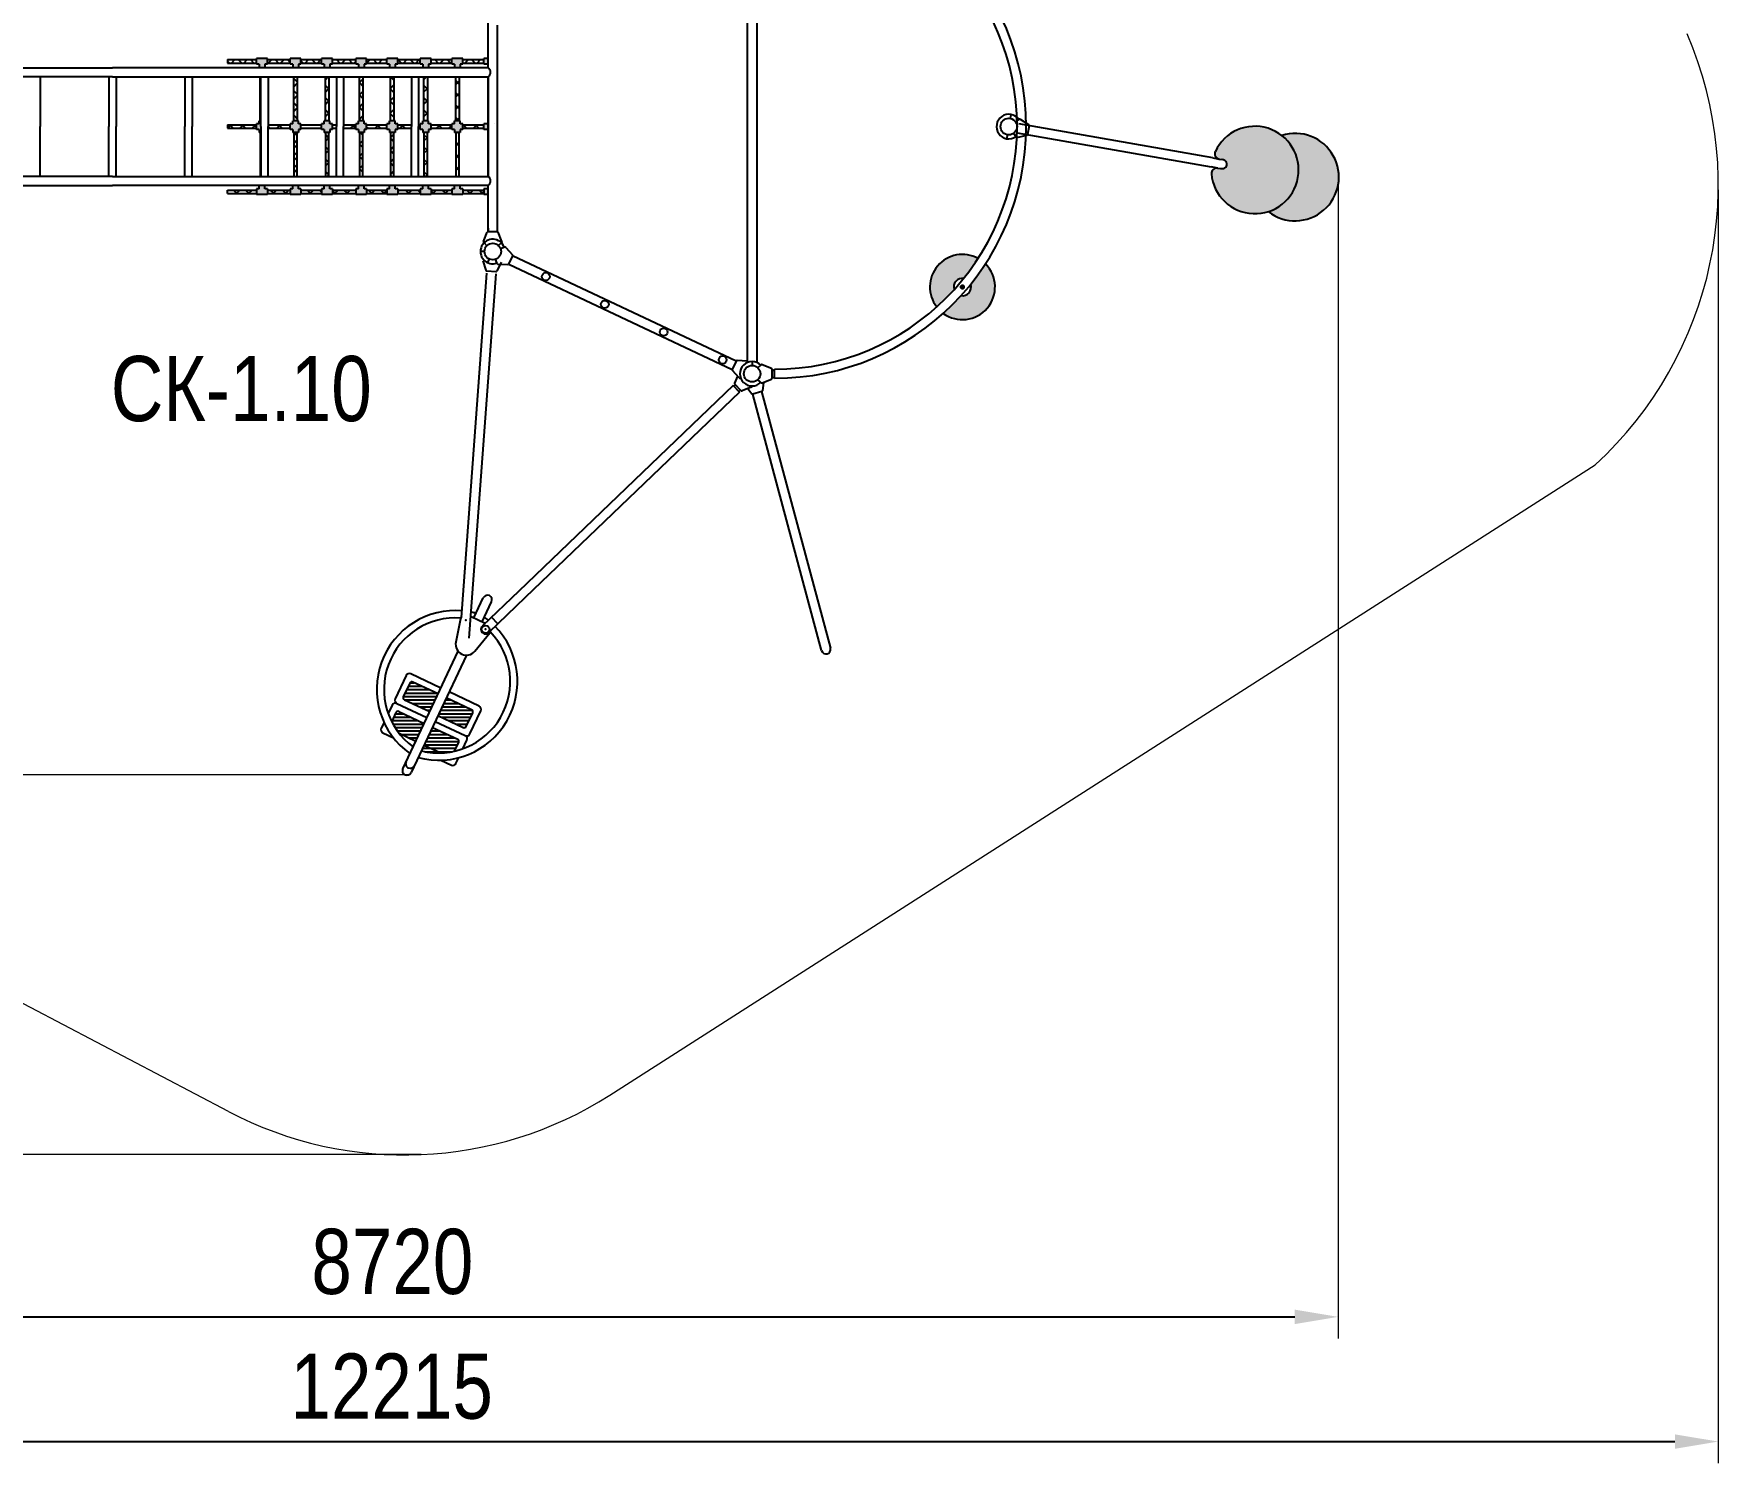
# Model space of a CAD drawing. Header units: millimetres. Extents: x -7566 to 6301, y -5860 to 5098.
# Drawn here: x -1455 to 6301, y -5860 to 720 of the extents above; entities that cross this region are included whole.
import ezdxf

# ---------------------------------------------------------------- set-up
doc = ezdxf.new("R2010")
doc.units = ezdxf.units.MM
for name, color, linetype in [('DIKOM_АРТИКУЛ', 7, 'Continuous'), ('DIKOM_ЗОНА', 80, 'Continuous'), ('DIKOM_ОБЪЕКТ', 7, 'Continuous'), ('DIKOM_РАЗМЕР_ЗОНА', 7, 'Continuous'), ('DIKOM_РАЗМЕР_ОБЪЕКТА', 7, 'Continuous')]:
    doc.layers.add(name, color=color, linetype=linetype)
doc.styles.add('style1', font='arial.ttf', dxfattribs={"width": 0.8})
doc.dimstyles.new('1-50', dxfattribs={"dimtxt": 300, "dimasz": 200, "dimexe": 100, "dimexo": 0, "dimgap": 100, "dimtad": 1, "dimdec": 0, "dimtxsty": 'style1', "dimcen": 0, "dimclrd": 7, "dimclre": 7, "dimadec": 1, "dimazin": 2, "dimtfac": 1, "dimtdec": 0, "dimtmove": 0, "dimatfit": 3, "dimfxl": 0, "dimlwd": 25, "dimlwe": 18, "dimarcsym": 0})

# ---------------------------------------------------------------- blocks, each defined once
blk = doc.blocks.new('*D0')
at = {"layer": 'Defpoints', "color": 0, "transparency": 16777216}
for p in [(-5914, 292.4), (6301, 1.2), (6301, -5760)]:
    blk.add_point(p, dxfattribs=at)
at = {"layer": 'DIKOM_РАЗМЕР_ЗОНА', "color": 7, "lineweight": 18, "transparency": 16777216}
for p, q in [((-5914, 292.4), (-5914, -5860)), ((6301, 1.2), (6301, -5860))]:
    blk.add_line(p, q, dxfattribs=at)
at = {"layer": 'DIKOM_РАЗМЕР_ЗОНА', "color": 7, "lineweight": 25, "transparency": 16777216}
blk.add_line((-5714, -5760), (6101, -5760), dxfattribs=at)
at = {"layer": 'DIKOM_РАЗМЕР_ЗОНА', "color": 7, "transparency": 16777216}
for points in [[(-5714, -5726.7), (-5714, -5793.3), (-5914, -5760)], [(6101, -5726.7), (6101, -5793.3), (6301, -5760)]]:
    blk.add_solid(points, dxfattribs=at)
at = {"layer": 'DIKOM_РАЗМЕР_ЗОНА', "color": 0, "transparency": 16777216, "insert": (193.5, -5506.8), "char_height": 300, "attachment_point": 5, "style": 'style1'}
blk.add_mtext('12215', dxfattribs=at)
blk = doc.blocks.new('*D1')
at = {"layer": 'Defpoints', "color": 0, "transparency": 16777216}
for p in [(-7116.2, 5098.1), (1509.2, 5098.1), (329.8, -4439.4)]:
    blk.add_point(p, dxfattribs=at)
at = {"layer": 'DIKOM_РАЗМЕР_ЗОНА', "color": 7, "lineweight": 18, "transparency": 16777216}
for p, q in [((1509.2, 5098.1), (-7216.2, 5098.1)), ((329.8, -4439.4), (-7216.2, -4439.4))]:
    blk.add_line(p, q, dxfattribs=at)
at = {"layer": 'DIKOM_РАЗМЕР_ЗОНА', "color": 7, "lineweight": 25, "transparency": 16777216}
blk.add_line((-7116.2, -4239.4), (-7116.2, 4898.1), dxfattribs=at)
at = {"layer": 'DIKOM_РАЗМЕР_ЗОНА', "color": 7, "transparency": 16777216}
for points in [[(-7149.6, 4898.1), (-7082.9, 4898.1), (-7116.2, 5098.1)], [(-7149.6, -4239.4), (-7082.9, -4239.4), (-7116.2, -4439.4)]]:
    blk.add_solid(points, dxfattribs=at)
at = {"layer": 'DIKOM_РАЗМЕР_ЗОНА', "color": 0, "transparency": 16777216, "insert": (-7369.4, 329.3), "char_height": 300, "attachment_point": 5, "rotation": 90, "style": 'style1'}
blk.add_mtext('9540', dxfattribs=at)
blk = doc.blocks.new('*D2')
at = {"layer": 'Defpoints', "color": 0, "transparency": 16777216}
for p in [(4551.1, 24.9), (-4157.7, -372), (4551.1, -5186)]:
    blk.add_point(p, dxfattribs=at)
at = {"layer": 'DIKOM_РАЗМЕР_ОБЪЕКТА', "color": 7, "lineweight": 18, "transparency": 16777216}
for p, q in [((4551.1, 24.9), (4551.1, -5286)), ((-4157.7, -372), (-4157.7, -5286))]:
    blk.add_line(p, q, dxfattribs=at)
at = {"layer": 'DIKOM_РАЗМЕР_ОБЪЕКТА', "color": 7, "lineweight": 25, "transparency": 16777216}
blk.add_line((-3957.7, -5186), (4351.1, -5186), dxfattribs=at)
at = {"layer": 'DIKOM_РАЗМЕР_ОБЪЕКТА', "color": 7, "transparency": 16777216}
for points in [[(-3957.7, -5152.6), (-3957.7, -5219.3), (-4157.7, -5186)], [(4351.1, -5152.6), (4351.1, -5219.3), (4551.1, -5186)]]:
    blk.add_solid(points, dxfattribs=at)
at = {"layer": 'DIKOM_РАЗМЕР_ОБЪЕКТА', "color": 0, "transparency": 16777216, "insert": (196.7, -4932.8), "char_height": 300, "attachment_point": 5, "style": 'style1'}
blk.add_mtext('8720', dxfattribs=at)
blk = doc.blocks.new('*D3')
at = {"layer": 'Defpoints', "color": 0, "transparency": 16777216}
for p in [(-6395.3, 3348.1), (1514.8, 3348.1), (270.9, -2691.8)]:
    blk.add_point(p, dxfattribs=at)
at = {"layer": 'DIKOM_РАЗМЕР_ОБЪЕКТА', "color": 7, "lineweight": 18, "transparency": 16777216}
for p, q in [((1514.8, 3348.1), (-6495.3, 3348.1)), ((270.9, -2691.8), (-6495.3, -2691.8))]:
    blk.add_line(p, q, dxfattribs=at)
at = {"layer": 'DIKOM_РАЗМЕР_ОБЪЕКТА', "color": 7, "lineweight": 25, "transparency": 16777216}
blk.add_line((-6395.3, -2491.8), (-6395.3, 3148.1), dxfattribs=at)
at = {"layer": 'DIKOM_РАЗМЕР_ОБЪЕКТА', "color": 7, "transparency": 16777216}
for points in [[(-6428.7, 3148.1), (-6362, 3148.1), (-6395.3, 3348.1)], [(-6428.7, -2491.8), (-6362, -2491.8), (-6395.3, -2691.8)]]:
    blk.add_solid(points, dxfattribs=at)
at = {"layer": 'DIKOM_РАЗМЕР_ОБЪЕКТА', "color": 0, "transparency": 16777216, "insert": (-6648.5, 328.1), "char_height": 300, "attachment_point": 5, "rotation": 90, "style": 'style1'}
blk.add_mtext('6050', dxfattribs=at)

msp = doc.modelspace()

# ---------------------------------------------------------------- hatches: boundary and pattern name
at = {"layer": 'DIKOM_ЗОНА'}
h = msp.add_hatch(dxfattribs=at)
h.set_pattern_fill('LINE', scale=5)
h.set_pattern_definition([(0, (-7163.226, -5728), (0, 15.875), [])])
h.paths.add_polyline_path([(368.6, -2400.5), (406.9, -2319.1), (290.2, -2264.1, 0.414214), (276.9, -2268.9), (247.1, -2332.2, 0.414214), (251.9, -2345.5)])
h.paths.add_polyline_path([(523.3, -2473.4, 0.414214), (536.6, -2468.6), (566.4, -2405.3, 0.414214), (561.6, -2392), (444.9, -2337), (406.6, -2418.4)])
h.paths.add_polyline_path([(381, -2472.7), (330.1, -2580.7, 0.117701), (482.9, -2582.4), (502.5, -2541, 0.414214), (497.7, -2527.6)])
h.paths.add_polyline_path([(226.3, -2399.8, 0.414214), (213, -2404.6), (193.5, -2446, 0.048448), (227.5, -2499.8), (304.6, -2536.2), (343, -2454.8)])
at = {"layer": 'DIKOM_ОБЪЕКТ'}
h = msp.add_hatch(dxfattribs=at)
h.set_pattern_fill('', color=256, scale=20, angle=45, style=0, pattern_type=0)
h.set_pattern_definition([(45, (-8496.904, -6010.52), (-28.28427, 28.28427), []), (135, (-8496.904, -6010.52), (-28.28427, -28.28427), [])])
h.paths.add_polyline_path([(617.6, 584.4), (617.6, 600.4), (521.2, 600.4), (521.2, 584.4)])
h.paths.add_polyline_path([(471.2, 584.4), (471.2, 600.4), (374.9, 600.4), (374.9, 584.4)])
h.paths.add_polyline_path([(324.9, 584.4), (324.9, 600.4), (221.2, 600.4), (221.2, 584.4)])
h.paths.add_polyline_path([(171.2, 584.4), (171.2, 600.4), (78.2, 600.4), (78.2, 584.4)])
h.paths.add_polyline_path([(-78.8, 600.4), (-78.8, 584.4), (28.2, 584.4), (28.2, 600.4)])
h.paths.add_polyline_path([(-128.8, 584.4), (-128.8, 600.4), (-224.1, 600.4), (-224.1, 584.4)])
h.paths.add_polyline_path([(-378.8, 600.4), (-378.8, 584.4), (-274.1, 584.4), (-274.1, 600.4)])
h.paths.add_polyline_path([(-562.1, 600.4), (-562.1, 584.4), (-428.8, 584.4), (-428.8, 600.4)])
h.paths.add_polyline_path([(-257.1, 319.4), (-241.1, 319.4), (-241.1, 521.4), (-257.1, 521.4)])
h.paths.add_polyline_path([(-241.1, 265.4), (-257.1, 265.4), (-257.1, 63.4), (-241.1, 63.4)])
h.paths.add_polyline_path([(-274.1, 284.4), (-274.1, 300.4), (-375.4, 300.4), (-375.4, 292.4), (-375.4, 284.4)])
h.paths.add_polyline_path([(-428.8, 284.4), (-428.8, 300.4), (-562.1, 300.4), (-562.1, 284.4)])
h.paths.add_polyline_path([(-378.8, 0.4), (-378.8, -15.6), (-274.1, -15.6), (-274.1, 0.4)])
h.paths.add_polyline_path([(-562.1, 0.4), (-562.1, -15.6), (-428.8, -15.6), (-428.8, 0.4)])
h.paths.add_polyline_path([(-128.8, -15.6), (-128.8, 0.4), (-224.1, 0.4), (-224.1, -15.6)])
h.paths.add_polyline_path([(28.2, -15.6), (28.2, 0.4), (-78.8, 0.4), (-78.8, -15.6)])
h.paths.add_polyline_path([(-111.8, 63.4), (-95.8, 63.4), (-95.8, 265.4), (-111.8, 265.4)])
h.paths.add_polyline_path([(45.2, 63.4), (61.2, 63.4), (61.2, 265.4), (45.2, 265.4)])
h.paths.add_polyline_path([(171.2, -15.6), (171.2, 0.4), (78.2, 0.4), (78.2, -15.6)])
h.paths.add_polyline_path([(78.2, 300.4), (78.2, 284.4), (171.2, 284.4), (171.2, 300.4)])
h.paths.add_polyline_path([(28.2, 284.4), (28.2, 300.4), (-27.7, 300.4), (-27.7, 292.4), (-27.7, 284.4)])
h.paths.add_polyline_path([(-78.8, 300.4), (-78.8, 284.4), (-61.2, 284.4), (-61.2, 292.4), (-61.2, 300.4)])
h.paths.add_polyline_path([(-111.8, 319.4), (-95.8, 319.4), (-95.8, 521.4), (-111.8, 521.4)])
h.paths.add_polyline_path([(45.2, 319.4), (61.2, 319.4), (61.2, 521.4), (45.2, 521.4)])
h.paths.add_polyline_path([(204.2, 521.4), (188.2, 521.4), (188.2, 319.4), (204.2, 319.4)])
h.paths.add_polyline_path([(188.2, 63.4), (204.2, 63.4), (204.2, 265.4), (188.2, 265.4)])
h.paths.add_polyline_path([(357.9, 265.4), (341.9, 265.4), (341.9, 63.4), (357.9, 63.4)])
h.paths.add_polyline_path([(341.9, 319.4), (357.9, 319.4), (357.9, 521.4), (341.9, 521.4)])
h.paths.add_polyline_path([(221.2, 300.4), (221.2, 284.4), (284.2, 284.4), (284.2, 292.4), (284.2, 300.4)])
h.paths.add_polyline_path([(471.2, 284.4), (471.2, 300.4), (374.9, 300.4), (374.9, 284.4)])
h.paths.add_polyline_path([(504.2, 521.4), (488.2, 521.4), (488.2, 319.4), (504.2, 319.4)])
h.paths.add_polyline_path([(521.2, 300.4), (521.2, 284.4), (617.6, 284.4), (617.6, 300.4)])
h.paths.add_polyline_path([(521.2, 0.4), (521.2, -15.6), (617.6, -15.6), (617.6, 0.4)])
h.paths.add_polyline_path([(504.2, 265.4), (488.2, 265.4), (488.2, 63.4), (504.2, 63.4)])
h.paths.add_polyline_path([(374.9, 0.4), (374.9, -15.6), (471.2, -15.6), (471.2, 0.4)])
h.paths.add_polyline_path([(324.9, -15.6), (324.9, 0.4), (221.2, 0.4), (221.2, -15.6)])
h = msp.add_hatch(color=256, dxfattribs=at)
h.paths.add_polyline_path([(617.6, 584.4), (617.6, 579.4), (637.9, 579.4), (637.9, 605.4), (617.6, 605.4)])
h.paths.add_polyline_path([(483.2, 579.4), (483.2, 563.4), (509.2, 563.4), (509.2, 579.4), (521.2, 579.4), (521.2, 605.4), (509.2, 605.4), (483.2, 605.4), (471.2, 605.4), (471.2, 579.4)])
h.paths.add_polyline_path([(336.9, 605.4), (324.9, 605.4), (324.9, 579.4), (336.9, 579.4), (336.9, 563.4), (362.9, 563.4), (362.9, 579.4), (374.9, 579.4), (374.9, 605.4), (362.9, 605.4)])
h.paths.add_polyline_path([(221.2, 579.4), (221.2, 605.4), (209.2, 605.4), (183.2, 605.4), (171.2, 605.4), (171.2, 579.4), (183.2, 579.4), (183.2, 563.4), (209.2, 563.4), (209.2, 579.4)])
h.paths.add_polyline_path([(40.2, 605.4), (28.2, 605.4), (28.2, 579.4), (40.2, 579.4), (40.2, 563.4), (66.2, 563.4), (66.2, 579.4), (78.2, 579.4), (78.2, 605.4), (66.2, 605.4)])
h.paths.add_polyline_path([(-116.8, 579.4), (-116.8, 563.4), (-90.8, 563.4), (-90.8, 579.4), (-78.8, 579.4), (-78.8, 605.4), (-90.8, 605.4), (-116.8, 605.4), (-128.8, 605.4), (-128.8, 579.4)])
h.paths.add_polyline_path([(-262.1, 579.4), (-262.1, 563.4), (-236.1, 563.4), (-236.1, 579.4), (-224.1, 579.4), (-224.1, 605.4), (-236.1, 605.4), (-262.1, 605.4), (-274.1, 605.4), (-274.1, 579.4)])
h.paths.add_polyline_path([(-416.8, 605.4), (-428.8, 605.4), (-428.8, 579.4), (-416.8, 579.4), (-416.8, 563.4), (-390.8, 563.4), (-390.8, 579.4), (-378.8, 579.4), (-378.8, 605.4), (-390.8, 605.4)])
h.paths.add_polyline_path([(-428.8, 305.4), (-428.8, 279.4), (-416.8, 279.4), (-416.8, 265.4), (-408.9, 265.4), (-408.9, 292.4), (-408.9, 319.4), (-416.8, 319.4), (-416.8, 305.4)])
h.paths.add_polyline_path([(-236.1, 305.4), (-236.1, 319.4), (-262.1, 319.4), (-262.1, 305.4), (-274.1, 305.4), (-274.1, 279.4), (-262.1, 279.4), (-262.1, 265.4), (-236.1, 265.4), (-236.1, 279.4), (-224.1, 279.4), (-224.1, 305.4)])
h.paths.add_polyline_path([(-90.8, 319.4), (-116.8, 319.4), (-116.8, 305.4), (-128.8, 305.4), (-128.8, 279.4), (-116.8, 279.4), (-116.8, 265.4), (-90.8, 265.4), (-90.8, 279.4), (-78.8, 279.4), (-78.8, 305.4), (-90.8, 305.4)])
h.paths.add_polyline_path([(40.2, 305.4), (28.2, 305.4), (28.2, 279.4), (40.2, 279.4), (40.2, 265.4), (66.2, 265.4), (66.2, 279.4), (78.2, 279.4), (78.2, 305.4), (66.2, 305.4), (66.2, 319.4), (40.2, 319.4)])
h.paths.add_polyline_path([(183.2, 305.4), (171.2, 305.4), (171.2, 279.4), (183.2, 279.4), (183.2, 265.4), (209.2, 265.4), (209.2, 279.4), (221.2, 279.4), (221.2, 305.4), (209.2, 305.4), (209.2, 319.4), (183.2, 319.4)])
h.paths.add_polyline_path([(362.9, 305.4), (362.9, 319.4), (336.9, 319.4), (336.9, 305.4), (324.9, 305.4), (324.9, 279.4), (336.9, 279.4), (336.9, 265.4), (362.9, 265.4), (362.9, 279.4), (374.9, 279.4), (374.9, 305.4)])
h.paths.add_polyline_path([(509.2, 305.4), (509.2, 319.4), (483.2, 319.4), (483.2, 305.4), (471.2, 305.4), (471.2, 279.4), (483.2, 279.4), (483.2, 265.4), (509.2, 265.4), (509.2, 279.4), (521.2, 279.4), (521.2, 305.4)])
h.paths.add_polyline_path([(617.6, 305.4), (617.6, 279.4), (637.9, 279.4), (637.9, 305.4)])
h.paths.add_polyline_path([(637.9, 5.4), (617.6, 5.4), (617.6, -20.6), (637.9, -20.6)])
h.paths.add_polyline_path([(509.2, 5.4), (509.2, 21.4), (483.2, 21.4), (483.2, 5.4), (471.2, 5.4), (471.2, -20.6), (483.2, -20.6), (509.2, -20.6), (521.2, -20.6), (521.2, 5.4)])
h.paths.add_polyline_path([(362.9, -20.6), (374.9, -20.6), (374.9, 5.4), (362.9, 5.4), (362.9, 21.4), (336.9, 21.4), (336.9, 5.4), (324.9, 5.4), (324.9, -20.6), (336.9, -20.6)])
h.paths.add_polyline_path([(209.2, -20.6), (221.2, -20.6), (221.2, 5.4), (209.2, 5.4), (209.2, 21.4), (183.2, 21.4), (183.2, 5.4), (171.2, 5.4), (171.2, -20.6), (183.2, -20.6)])
h.paths.add_polyline_path([(66.2, 21.4), (40.2, 21.4), (40.2, 5.4), (28.2, 5.4), (28.2, -20.6), (40.2, -20.6), (66.2, -20.6), (78.2, -20.6), (78.2, 5.4), (66.2, 5.4)])
h.paths.add_polyline_path([(-116.8, 5.4), (-128.8, 5.4), (-128.8, -20.6), (-116.8, -20.6), (-90.8, -20.6), (-78.8, -20.6), (-78.8, 5.4), (-90.8, 5.4), (-90.8, 21.4), (-116.8, 21.4)])
h.paths.add_polyline_path([(-236.1, -20.6), (-224.1, -20.6), (-224.1, 5.4), (-236.1, 5.4), (-236.1, 21.4), (-262.1, 21.4), (-262.1, 5.4), (-274.1, 5.4), (-274.1, -20.6), (-262.1, -20.6)])
h.paths.add_polyline_path([(-416.8, 5.4), (-428.8, 5.4), (-428.8, -20.6), (-416.8, -20.6), (-390.8, -20.6), (-378.8, -20.6), (-378.8, 5.4), (-390.8, 5.4), (-390.8, 21.4), (-416.8, 21.4)])
h = msp.add_hatch(color=256, dxfattribs=at)
h.paths.add_polyline_path([(4291.2, 251.4), (4276.6, 261.8), (4261.1, 270.8), (4244.8, 278.4), (4228, 284.5), (4210.6, 289.2), (4193, 292.2), (4175.1, 293.7), (4157.1, 293.5), (4139.3, 291.8), (4121.7, 288.5), (4104.4, 283.6), (4087.6, 277.2), (4071.5, 269.3), (4056.1, 260.1), (4041.7, 249.5), (4028.2, 237.6), (4015.8, 224.6), (4004.7, 210.6), (3994.8, 195.6), (3986.3, 179.8), (3985.5, 178), (3983.6, 172), (3983.2, 165.7), (3984.4, 159.5), (3987.1, 153.8), (3991.2, 149), (3996.4, 145.3), (4002.3, 143.1), (4003.8, 142.8), (4016.4, 140.6), (4016.4, 140.6), (4022.9, 138.7), (4028.8, 135.6), (4033.6, 131.4), (4037, 126.4), (4038.8, 121), (4038.8, 115.6), (4037.1, 110.4), (4033.8, 105.8), (4029, 102.2), (4023.1, 99.8), (4016.6, 98.7), (4009.8, 99.1), (4009.2, 99.2), (3996.5, 101.4), (3990.2, 101.7), (3984, 100.4), (3978.4, 97.6), (3973.6, 93.5), (3970, 88.3), (3967.8, 82.4), (3967.2, 76.1), (3967.3, 74.6), (3969.7, 56.8), (3973.6, 39.3), (3979.1, 22.2), (3986.2, 5.7), (3994.6, -10.1), (4004.4, -25.1), (4015.6, -39.2), (4027.9, -52.2), (4041.4, -64.1), (4055.8, -74.7), (4071.2, -84), (4087.3, -91.9), (4104, -98.3), (4121.3, -103.2), (4138.9, -106.6), (4156.7, -108.4), (4174.7, -108.6), (4192.6, -107.1), (4210.2, -104.1), (4227.6, -99.5), (4244.5, -93.4), (4260.7, -85.9), (4276.2, -76.9), (4290.9, -66.5), (4304.6, -54.9), (4317.2, -42.2), (4328.6, -28.3), (4338.7, -13.5), (4347.5, 2.2), (4354.8, 18.5), (4360.7, 35.5), (4365, 52.9), (4367.7, 70.6), (4368.9, 88.5), (4368.4, 106.5), (4366.4, 124.3), (4362.8, 141.9), (4357.6, 159), (4350.9, 175.7), (4342.8, 191.7), (4333.3, 206.9), (4322.5, 221.2), (4310.4, 234.4), (4297.2, 246.6)])
h.paths.add_polyline_path([(4291.2, 251.4), (4304.9, 239.8), (4317.4, 227), (4328.8, 213.1), (4338.9, 198.3), (4347.6, 182.6), (4354.9, 166.2), (4360.8, 149.2), (4365, 131.8), (4367.8, 114.1), (4368.9, 96.2), (4368.4, 78.3), (4366.3, 60.4), (4362.7, 42.9), (4357.5, 25.7), (4350.8, 9.1), (4342.6, -6.9), (4333.1, -22.1), (4322.2, -36.4), (4310.1, -49.6), (4296.9, -61.7), (4282.6, -72.6), (4267.5, -82.2), (4251.5, -90.4), (4234.9, -97.1), (4229.4, -99), (4244.1, -109.3), (4259.6, -118.4), (4275.8, -126), (4292.7, -132.1), (4310, -136.7), (4327.7, -139.7), (4345.6, -141.2), (4363.5, -141.1), (4381.4, -139.3), (4399, -136), (4416.3, -131.1), (4433, -124.7), (4449.1, -116.9), (4464.5, -107.6), (4479, -97), (4492.5, -85.2), (4504.8, -72.2), (4516, -58.1), (4525.8, -43.1), (4534.3, -27.3), (4541.4, -10.8), (4546.9, 6.2), (4550.9, 23.7), (4553.4, 41.5), (4554.2, 59.4), (4553.4, 77.3), (4551.1, 95.1), (4547.2, 112.6), (4541.7, 129.7), (4534.7, 146.2), (4526.3, 162.1), (4516.5, 177.1), (4505.4, 191.2), (4493.1, 204.3), (4479.7, 216.2), (4465.3, 226.8), (4450, 236.2), (4433.9, 244.1), (4417.2, 250.6), (4399.9, 255.6), (4382.3, 259), (4364.5, 260.8), (4346.5, 261), (4328.7, 259.6), (4311, 256.7), (4293.6, 252.2)])
h = msp.add_hatch(color=256, dxfattribs=at)
h.paths.add_polyline_path([(2893.2, -314.5), (2879.3, -307.8), (2864.7, -302.5), (2849.7, -298.8), (2834.3, -296.7), (2818.9, -296.1), (2803.4, -297.1), (2788.1, -299.8), (2773.2, -304), (2758.8, -309.7), (2745.1, -316.8), (2732.2, -325.4), (2720.2, -335.2), (2709.3, -346.2), (2699.6, -358.3), (2691.2, -371.3), (2684.2, -385.1), (2678.7, -399.6), (2674.6, -414.5), (2672.1, -429.8), (2671.3, -445.3), (2672, -460.7), (2674.3, -476.1), (2678.2, -491.1), (2683.6, -505.6), (2690.4, -519.5), (2698.7, -532.5), (2702.6, -537.8), (2733.5, -509), (2763.2, -479), (2783, -457.8), (2781.4, -449.9), (2781.5, -442), (2783.1, -434.1), (2786.2, -426.8), (2790.8, -420.2), (2796.5, -414.7), (2803.3, -410.4), (2810.7, -407.5), (2818.6, -406.2), (2826.6, -406.4), (2826.8, -406.5), (2852.6, -373), (2877.2, -338.6)])
h.paths.add_polyline_path([(2859.1, -433.3), (2860.9, -441), (2861.2, -449), (2859.8, -456.9), (2856.9, -464.3), (2852.5, -471.1), (2846.9, -476.8), (2840.3, -481.3), (2833, -484.3), (2825.1, -485.9), (2817.1, -485.9), (2814.5, -485.5), (2785.1, -516.9), (2754.4, -547.1), (2732.8, -567.2), (2745.7, -575.7), (2759.5, -582.8), (2773.9, -588.4), (2788.8, -592.5), (2804.1, -595.1), (2819.6, -596.1), (2835, -595.5), (2850.4, -593.2), (2865.4, -589.5), (2879.9, -584.2), (2893.8, -577.4), (2907, -569.2), (2919.2, -559.7), (2930.4, -549), (2940.4, -537.2), (2949.2, -524.4), (2956.6, -510.8), (2962.5, -496.5), (2967, -481.7), (2969.9, -466.4), (2971.2, -451), (2970.9, -435.5), (2969, -420.2), (2965.6, -405.1), (2960.6, -390.4), (2954.1, -376.3), (2946.2, -363), (2936.9, -350.6), (2927, -339.7), (2902.8, -375.3), (2877.4, -410)])

# ---------------------------------------------------------------- linework, layer by layer
at = {"layer": 'DIKOM_ЗОНА', "color": 3, "lineweight": 15}
for p, q in [((1197.6, -4165.4), (5734.5, -1264.3)), ((-558.3, -4240.6), (-4977.2, -1921.7))]:
    msp.add_line(p, q, dxfattribs=at)
for centre, start, end in [((4551.1, 24.9), 312.54717, 23.39781), ((254.9, -2691), 242.31092, 302.59654)]:
    msp.add_arc(centre, 1750, start, end, dxfattribs=at)
at = {"layer": 'DIKOM_ОБЪЕКТ'}
for p, q in [((1832, -788.2), (1832, 1377.4)), ((1874, 1377.4), (1874, -792.7)), ((637.9, 563.4), (637.9, 776.4)), ((679.9, 759.4), (679.9, -174.6)), ((-2820.1, 563.4), (-1091.1, 563.4)), ((637.9, 563.4), (-1091.1, 563.4)), ((-562.1, 600.4), (-428.8, 600.4)), ((-562.1, 600.4), (-562.1, 584.4)), ((-562.1, 584.4), (-428.8, 584.4)), ((-378.8, 605.4), (-428.8, 605.4)), ((-428.8, 579.4), (-428.8, 605.4)), ((-416.8, 579.4), (-428.8, 579.4)), ((-390.8, 605.4), (-416.8, 605.4)), ((-416.8, 579.4), (-416.8, 563.4)), ((-378.8, 579.4), (-390.8, 579.4)), ((-390.8, 579.4), (-390.8, 563.4)), ((-378.8, 579.4), (-378.8, 605.4)), ((-378.8, 600.4), (-274.1, 600.4)), ((-378.8, 584.4), (-274.1, 584.4)), ((-224.1, 605.4), (-274.1, 605.4)), ((-274.1, 579.4), (-274.1, 605.4)), ((-262.1, 579.4), (-274.1, 579.4)), ((-236.1, 605.4), (-262.1, 605.4)), ((-262.1, 579.4), (-262.1, 563.4)), ((-224.1, 579.4), (-236.1, 579.4)), ((-236.1, 579.4), (-236.1, 563.4)), ((-224.1, 579.4), (-224.1, 605.4)), ((-224.1, 600.4), (-128.8, 600.4)), ((-224.1, 584.4), (-128.8, 584.4)), ((-78.8, 605.4), (-128.8, 605.4)), ((-128.8, 579.4), (-128.8, 605.4)), ((-116.8, 579.4), (-128.8, 579.4)), ((-90.8, 605.4), (-116.8, 605.4)), ((-116.8, 579.4), (-116.8, 563.4)), ((-78.8, 579.4), (-90.8, 579.4)), ((-90.8, 579.4), (-90.8, 563.4)), ((-78.8, 579.4), (-78.8, 605.4)), ((-78.8, 600.4), (28.2, 600.4)), ((-78.8, 584.4), (28.2, 584.4)), ((78.2, 605.4), (28.2, 605.4)), ((28.2, 579.4), (28.2, 605.4)), ((40.2, 579.4), (28.2, 579.4)), ((66.2, 605.4), (40.2, 605.4)), ((40.2, 579.4), (40.2, 563.4)), ((78.2, 579.4), (66.2, 579.4)), ((66.2, 579.4), (66.2, 563.4)), ((78.2, 579.4), (78.2, 605.4)), ((78.2, 600.4), (171.2, 600.4)), ((78.2, 584.4), (171.2, 584.4)), ((221.2, 605.4), (171.2, 605.4)), ((171.2, 579.4), (171.2, 605.4)), ((183.2, 579.4), (171.2, 579.4)), ((209.2, 605.4), (183.2, 605.4)), ((183.2, 579.4), (183.2, 563.4)), ((221.2, 579.4), (209.2, 579.4)), ((209.2, 579.4), (209.2, 563.4)), ((221.2, 579.4), (221.2, 605.4)), ((221.2, 600.4), (324.9, 600.4)), ((221.2, 584.4), (324.9, 584.4)), ((374.9, 605.4), (324.9, 605.4)), ((324.9, 579.4), (324.9, 605.4)), ((336.9, 579.4), (324.9, 579.4)), ((362.9, 605.4), (336.9, 605.4)), ((336.9, 579.4), (336.9, 563.4)), ((374.9, 579.4), (362.9, 579.4)), ((362.9, 579.4), (362.9, 563.4)), ((374.9, 579.4), (374.9, 605.4)), ((374.9, 600.4), (471.2, 600.4)), ((374.9, 584.4), (471.2, 584.4)), ((521.2, 605.4), (471.2, 605.4)), ((471.2, 579.4), (471.2, 605.4)), ((483.2, 579.4), (471.2, 579.4)), ((509.2, 605.4), (483.2, 605.4)), ((483.2, 579.4), (483.2, 563.4)), ((521.2, 579.4), (509.2, 579.4)), ((509.2, 579.4), (509.2, 563.4)), ((521.2, 579.4), (521.2, 605.4)), ((521.2, 600.4), (617.6, 600.4)), ((521.2, 584.4), (617.6, 584.4)), ((617.6, 579.4), (617.6, 605.4)), ((637.9, 605.4), (617.6, 605.4)), ((637.9, 579.4), (617.6, 579.4)), ((-1091.1, 521.4), (-2820.1, 521.4)), ((-1424.2, 521.4), (-1424.2, 292.4)), ((-1107.9, 521.4), (-1107.9, 292.4)), ((-1091.1, 521.4), (637.9, 521.4)), ((-1074.4, 521.4), (-1074.4, 292.4)), ((-758, 521.4), (-758, 292.4)), ((-724.5, 521.4), (-724.5, 292.4)), ((-411.8, 319.4), (-411.8, 521.4)), ((-408.9, 292.4), (-408.9, 521.4)), ((-375.4, 521.4), (-375.4, 292.4)), ((-257.1, 319.4), (-257.1, 521.4)), ((-241.1, 521.4), (-241.1, 319.4)), ((-111.8, 319.4), (-111.8, 521.4)), ((-95.8, 521.4), (-95.8, 319.4)), ((-61.2, 521.4), (-61.2, 292.4)), ((-27.7, 521.4), (-27.7, 292.4)), ((45.2, 319.4), (45.2, 521.4)), ((61.2, 521.4), (61.2, 319.4)), ((188.2, 319.4), (188.2, 521.4)), ((204.2, 521.4), (204.2, 319.4)), ((284.2, 521.4), (284.2, 292.4)), ((317.7, 521.4), (317.7, 292.4)), ((341.9, 319.4), (341.9, 521.4)), ((357.9, 521.4), (357.9, 319.4)), ((488.2, 319.4), (488.2, 521.4)), ((504.2, 521.4), (504.2, 319.4)), ((637.9, 63.4), (637.9, 521.4)), ((637.9, 521.4), (637.9, 63.4)), ((-416.8, 305.4), (-416.8, 319.4)), ((-408.9, 319.4), (-416.8, 319.4)), ((-262.1, 305.4), (-262.1, 319.4)), ((-236.1, 319.4), (-262.1, 319.4)), ((-236.1, 305.4), (-236.1, 319.4)), ((-116.8, 305.4), (-116.8, 319.4)), ((-90.8, 319.4), (-116.8, 319.4)), ((-90.8, 305.4), (-90.8, 319.4)), ((40.2, 305.4), (40.2, 319.4)), ((66.2, 319.4), (40.2, 319.4)), ((66.2, 305.4), (66.2, 319.4)), ((183.2, 305.4), (183.2, 319.4)), ((209.2, 319.4), (183.2, 319.4)), ((209.2, 305.4), (209.2, 319.4)), ((336.9, 305.4), (336.9, 319.4)), ((362.9, 319.4), (336.9, 319.4)), ((362.9, 305.4), (362.9, 319.4)), ((483.2, 305.4), (483.2, 319.4)), ((509.2, 319.4), (483.2, 319.4)), ((509.2, 305.4), (509.2, 319.4)), ((3044.4, 348), (3041.1, 329.8)), ((3082.7, 326.1), (3065.7, 314.2)), ((3087.1, 326.2), (3126.1, 301.6)), ((-1424.2, 63.4), (-1424.2, 292.4)), ((-1107.9, 63.4), (-1107.9, 292.4)), ((-1074.4, 63.4), (-1074.4, 292.4)), ((-758, 63.4), (-758, 292.4)), ((-724.5, 63.4), (-724.5, 292.4)), ((-562.1, 300.4), (-428.8, 300.4)), ((-562.1, 300.4), (-562.1, 284.4)), ((-562.1, 284.4), (-428.8, 284.4)), ((-428.8, 279.4), (-428.8, 305.4)), ((-416.8, 305.4), (-428.8, 305.4)), ((-416.8, 279.4), (-428.8, 279.4)), ((-416.8, 279.4), (-416.8, 265.4)), ((-408.9, 265.4), (-416.8, 265.4)), ((-411.8, 265.4), (-411.8, 63.4)), ((-408.9, 292.4), (-408.9, 63.4)), ((-375.4, 300.4), (-274.1, 300.4)), ((-375.4, 63.4), (-375.4, 292.4)), ((-375.4, 284.4), (-274.1, 284.4)), ((-274.1, 279.4), (-274.1, 305.4)), ((-262.1, 305.4), (-274.1, 305.4)), ((-262.1, 279.4), (-274.1, 279.4)), ((-262.1, 279.4), (-262.1, 265.4)), ((-236.1, 265.4), (-262.1, 265.4)), ((-257.1, 265.4), (-257.1, 63.4)), ((-241.1, 63.4), (-241.1, 265.4)), ((-224.1, 305.4), (-236.1, 305.4)), ((-224.1, 279.4), (-236.1, 279.4)), ((-236.1, 279.4), (-236.1, 265.4)), ((-224.1, 279.4), (-224.1, 305.4)), ((-224.1, 300.4), (-128.8, 300.4)), ((-224.1, 284.4), (-128.8, 284.4)), ((-128.8, 279.4), (-128.8, 305.4)), ((-116.8, 305.4), (-128.8, 305.4)), ((-116.8, 279.4), (-128.8, 279.4)), ((-116.8, 279.4), (-116.8, 265.4)), ((-90.8, 265.4), (-116.8, 265.4)), ((-111.8, 265.4), (-111.8, 63.4)), ((-95.8, 63.4), (-95.8, 265.4)), ((-78.8, 305.4), (-90.8, 305.4)), ((-78.8, 279.4), (-90.8, 279.4)), ((-90.8, 279.4), (-90.8, 265.4)), ((-78.8, 279.4), (-78.8, 305.4)), ((-78.8, 300.4), (-61.2, 300.4)), ((-78.8, 284.4), (-61.2, 284.4)), ((-61.2, 63.4), (-61.2, 292.4)), ((-27.7, 300.4), (28.2, 300.4)), ((-27.7, 63.4), (-27.7, 292.4)), ((-27.7, 284.4), (28.2, 284.4)), ((28.2, 279.4), (28.2, 305.4)), ((40.2, 305.4), (28.2, 305.4)), ((40.2, 279.4), (28.2, 279.4)), ((40.2, 279.4), (40.2, 265.4)), ((66.2, 265.4), (40.2, 265.4)), ((45.2, 265.4), (45.2, 63.4)), ((61.2, 63.4), (61.2, 265.4)), ((78.2, 305.4), (66.2, 305.4)), ((78.2, 279.4), (66.2, 279.4)), ((66.2, 279.4), (66.2, 265.4)), ((78.2, 279.4), (78.2, 305.4)), ((78.2, 300.4), (171.2, 300.4)), ((78.2, 284.4), (171.2, 284.4)), ((171.2, 279.4), (171.2, 305.4)), ((183.2, 305.4), (171.2, 305.4)), ((183.2, 279.4), (171.2, 279.4)), ((183.2, 279.4), (183.2, 265.4)), ((209.2, 265.4), (183.2, 265.4)), ((188.2, 265.4), (188.2, 63.4)), ((204.2, 63.4), (204.2, 265.4)), ((221.2, 305.4), (209.2, 305.4)), ((221.2, 279.4), (209.2, 279.4)), ((209.2, 279.4), (209.2, 265.4)), ((221.2, 279.4), (221.2, 305.4)), ((221.2, 300.4), (284.2, 300.4)), ((221.2, 284.4), (284.2, 284.4)), ((284.2, 63.4), (284.2, 292.4)), ((317.7, 300.4), (324.9, 300.4)), ((317.7, 63.4), (317.7, 292.4)), ((317.7, 284.4), (324.9, 284.4)), ((324.9, 279.4), (324.9, 305.4)), ((336.9, 305.4), (324.9, 305.4)), ((336.9, 279.4), (324.9, 279.4)), ((336.9, 279.4), (336.9, 265.4)), ((362.9, 265.4), (336.9, 265.4)), ((341.9, 265.4), (341.9, 63.4)), ((357.9, 63.4), (357.9, 265.4)), ((374.9, 305.4), (362.9, 305.4)), ((374.9, 279.4), (362.9, 279.4)), ((362.9, 279.4), (362.9, 265.4)), ((374.9, 279.4), (374.9, 305.4)), ((374.9, 300.4), (471.2, 300.4)), ((374.9, 284.4), (471.2, 284.4)), ((471.2, 279.4), (471.2, 305.4)), ((483.2, 305.4), (471.2, 305.4)), ((483.2, 279.4), (471.2, 279.4)), ((483.2, 279.4), (483.2, 265.4)), ((509.2, 265.4), (483.2, 265.4)), ((488.2, 265.4), (488.2, 63.4)), ((504.2, 63.4), (504.2, 265.4)), ((521.2, 305.4), (509.2, 305.4)), ((521.2, 279.4), (509.2, 279.4)), ((509.2, 279.4), (509.2, 265.4)), ((521.2, 279.4), (521.2, 305.4)), ((521.2, 300.4), (617.6, 300.4)), ((521.2, 284.4), (617.6, 284.4)), ((617.6, 279.4), (617.6, 305.4)), ((637.9, 305.4), (617.6, 305.4)), ((637.9, 279.4), (617.6, 279.4)), ((668.4, 305.4), (668.9, 305.4)), ((3028, 254.9), (3024.7, 236.7)), ((3068.2, 244.2), (3056.3, 261.2)), ((3072.4, 242.6), (3117.4, 252.4)), ((3073.2, 264.2), (3966.9, 106.6)), ((3974.2, 148), (3080.6, 305.6)), ((3127.9, 297.5), (3120.5, 255.6)), ((3996.5, 101.4), (3966.9, 106.6)), ((3974.2, 148), (4003.8, 142.8)), ((3978.6, 104.6), (3996.2, 101.5)), ((4002.9, 142.9), (3985.9, 145.9)), ((3996.5, 101.4), (4009.2, 99.2)), ((4002.8, 143), (4002.8, 143)), ((4003.8, 142.8), (4016.4, 140.6)), ((4016.8, 140.5), (4016, 140.6)), ((4016.4, 140.6), (4016.4, 140.6)), ((-1091.1, 63.4), (-2820.1, 63.4)), ((-2820.1, 21.4), (-1091.1, 21.4)), ((-1091.1, 63.4), (637.9, 63.4)), ((637.9, 21.4), (-1091.1, 21.4)), ((-562.1, 0.4), (-428.8, 0.4)), ((-562.1, -15.6), (-562.1, 0.4)), ((-428.8, 5.4), (-428.8, -20.6)), ((-416.8, 5.4), (-428.8, 5.4)), ((-416.8, 5.4), (-416.8, 21.4)), ((-390.8, 5.4), (-390.8, 21.4)), ((-378.8, 5.4), (-390.8, 5.4)), ((-378.8, 5.4), (-378.8, -20.6)), ((-378.8, 0.4), (-274.1, 0.4)), ((-274.1, 5.4), (-274.1, -20.6)), ((-262.1, 5.4), (-274.1, 5.4)), ((-262.1, 5.4), (-262.1, 21.4)), ((-236.1, 5.4), (-236.1, 21.4)), ((-224.1, 5.4), (-236.1, 5.4)), ((-224.1, 5.4), (-224.1, -20.6)), ((-224.1, 0.4), (-128.8, 0.4)), ((-128.8, 5.4), (-128.8, -20.6)), ((-116.8, 5.4), (-128.8, 5.4)), ((-116.8, 5.4), (-116.8, 21.4)), ((-90.8, 5.4), (-90.8, 21.4)), ((-78.8, 5.4), (-90.8, 5.4)), ((-78.8, 5.4), (-78.8, -20.6)), ((-78.8, 0.4), (28.2, 0.4)), ((28.2, 5.4), (28.2, -20.6)), ((40.2, 5.4), (28.2, 5.4)), ((40.2, 5.4), (40.2, 21.4)), ((66.2, 5.4), (66.2, 21.4)), ((78.2, 5.4), (66.2, 5.4)), ((78.2, 5.4), (78.2, -20.6)), ((78.2, 0.4), (171.2, 0.4)), ((171.2, 5.4), (171.2, -20.6)), ((183.2, 5.4), (171.2, 5.4)), ((183.2, 5.4), (183.2, 21.4)), ((209.2, 5.4), (209.2, 21.4)), ((221.2, 5.4), (209.2, 5.4)), ((221.2, 5.4), (221.2, -20.6)), ((221.2, 0.4), (324.9, 0.4)), ((324.9, 5.4), (324.9, -20.6)), ((336.9, 5.4), (324.9, 5.4)), ((336.9, 5.4), (336.9, 21.4)), ((362.9, 5.4), (362.9, 21.4)), ((374.9, 5.4), (362.9, 5.4)), ((374.9, 5.4), (374.9, -20.6)), ((374.9, 0.4), (471.2, 0.4)), ((471.2, 5.4), (471.2, -20.6)), ((483.2, 5.4), (471.2, 5.4)), ((483.2, 5.4), (483.2, 21.4)), ((509.2, 5.4), (509.2, 21.4)), ((521.2, 5.4), (509.2, 5.4)), ((521.2, 5.4), (521.2, -20.6)), ((521.2, 0.4), (617.6, 0.4)), ((617.6, 5.4), (617.6, -20.6)), ((637.9, 5.4), (617.6, 5.4)), ((637.9, -191.7), (637.9, 21.4)), ((-562.1, -15.6), (-428.8, -15.6)), ((-378.8, -20.6), (-428.8, -20.6)), ((-390.8, -20.6), (-416.8, -20.6)), ((-378.8, -15.6), (-274.1, -15.6)), ((-224.1, -20.6), (-274.1, -20.6)), ((-236.1, -20.6), (-262.1, -20.6)), ((-224.1, -15.6), (-128.8, -15.6)), ((-78.8, -20.6), (-128.8, -20.6)), ((-90.8, -20.6), (-116.8, -20.6)), ((-78.8, -15.6), (28.2, -15.6)), ((78.2, -20.6), (28.2, -20.6)), ((66.2, -20.6), (40.2, -20.6)), ((78.2, -15.6), (171.2, -15.6)), ((221.2, -20.6), (171.2, -20.6)), ((209.2, -20.6), (183.2, -20.6)), ((221.2, -15.6), (324.9, -15.6)), ((374.9, -20.6), (324.9, -20.6)), ((362.9, -20.6), (336.9, -20.6)), ((374.9, -15.6), (471.2, -15.6)), ((521.2, -20.6), (471.2, -20.6)), ((509.2, -20.6), (483.2, -20.6)), ((521.2, -15.6), (617.6, -15.6)), ((637.9, -20.6), (617.6, -20.6)), ((616.4, -236.8), (633.8, -194.2)), ((680.1, -191.6), (637.5, -191.7)), ((637.9, -174.6), (637.9, -191.7)), ((679.9, -174.6), (679.9, -191.6)), ((701.3, -236.7), (683.8, -194.1)), ((620.9, -282.7), (602.4, -282.7)), ((617.3, -241.2), (632, -255.8)), ((700.4, -241.1), (685.7, -255.7)), ((714.2, -262.8), (694.7, -269.8)), ((718.5, -263.8), (749.6, -297.7)), ((750.3, -302.1), (732.1, -340.7)), ((1779.7, -787.4), (750.2, -302.4)), ((630.5, -381.8), (513.4, -1966.6)), ((672.4, -384.9), (548.4, -2062.5)), ((613.2, -325.3), (627.4, -369.1)), ((630.9, -371.8), (673.4, -375)), ((642.7, -317), (634.8, -333.8)), ((678.8, -337.9), (671.8, -318.4)), ((697.8, -331.5), (677.3, -372.8)), ((682.3, -340.5), (728.3, -343)), ((732.3, -340.4), (1761.8, -825.4)), ((2831.3, -446.1), (2811.3, -446.1)), ((2814.3, -442), (2821.3, -438)), ((2814.3, -450.1), (2814.3, -442)), ((2821.3, -454.2), (2814.3, -450.1)), ((2821.3, -435), (2821.3, -457.2)), ((2821.3, -438), (2828.3, -442)), ((2828.3, -450.1), (2821.3, -454.2)), ((2828.3, -442), (2828.3, -450.1)), ((1779.8, -787.1), (1761.6, -825.6)), ((1793.5, -864), (1762.3, -830.1)), ((1829.6, -787.2), (1783.6, -784.8)), ((1833.2, -789.9), (1833.9, -792)), ((1853, -788.6), (1853, -807.1)), ((1894.6, -803.6), (1879.9, -818.3)), ((1898.9, -802.7), (1941.6, -820.1)), ((1944, -823.8), (1944, -866.4)), ((1944, -828.4), (1956, -828.4)), ((1956, -866.1), (1956, -824.1)), ((1765.6, -899.9), (778.6, -1845.8)), ((1794.7, -930.2), (808, -1875.8)), ((1794.7, -930.2), (1765.6, -899.9)), ((1775.8, -896), (1768.5, -902.9)), ((1786.2, -856.1), (1771.8, -888.3)), ((1802.1, -923.5), (1772.6, -892.7)), ((1798.9, -920.2), (1791.7, -927.1)), ((1797.8, -865), (1799.9, -864.3)), ((1849.3, -907.5), (1806.5, -924.4)), ((1823.7, -896), (1824.8, -894.1)), ((1833.9, -913.6), (1851.8, -937.1)), ((1897.2, -927.5), (1856, -938.6)), ((1892.1, -885.9), (1879.3, -872.6)), ((1894.6, -886.7), (1879.9, -872)), ((1896.9, -927.6), (2213.4, -2108.7)), ((1898.9, -887.5), (1941.6, -870.2)), ((1905.1, -885), (1900.1, -924.2)), ((1944, -861.9), (1956, -861.9)), ((2172.8, -2119.6), (1856.3, -938.5)), ((778.6, -1845.8), (611.2, -2006.2)), ((572.1, -1968.5), (615.4, -1876.6)), ((610.1, -1986.4), (653.4, -1894.5)), ((808, -1875.8), (640.2, -2036.6)), ((510.7, -1973.8), (488.9, -2080.5)), ((558.8, -1962.3), (623.7, -1992.8)), ((682.1, -1996.4), (653, -1966.1)), ((576.8, -2121.9), (645.2, -2037.1)), ((244.8, -2663.1), (499.5, -2122.6)), ((537.5, -2140.5), (282.8, -2681)), ((260, -2234.4), (209.7, -2341.1)), ((419.7, -2291.9), (281.3, -2226.7)), ((276.9, -2268.9), (247.1, -2332.2)), ((406.9, -2319.1), (290.2, -2264.1)), ((596.1, -2375.1), (457.7, -2309.8)), ((196.1, -2370.1), (177.6, -2409.2)), ((217.4, -2362.4), (355.8, -2427.6)), ((226.3, -2399.8), (343, -2454.8)), ((251.9, -2345.5), (368.6, -2400.5)), ((561.6, -2392), (444.9, -2337)), ((553.5, -2503.1), (603.8, -2396.3)), ((158.3, -2450.3), (145.8, -2476.8)), ((213, -2404.6), (193.5, -2446)), ((381, -2472.7), (497.7, -2527.6)), ((393.8, -2445.5), (532.2, -2510.7)), ((406.6, -2418.4), (523.3, -2473.4)), ((536.6, -2468.6), (566.4, -2405.3)), ((153.4, -2498.1), (201.2, -2520.6)), ((227.5, -2499.8), (304.6, -2536.2)), ((342.6, -2554.1), (419.8, -2590.4)), ((482.9, -2582.4), (502.5, -2541)), ((521.4, -2571.2), (539.8, -2532)), ((420.5, -2623.9), (468.2, -2646.4)), ((489.5, -2638.8), (502, -2612.2))]:
    msp.add_line(p, q, dxfattribs=at)
for centre, radius in [((3034.5, 292.4), 38), ((658.9, -282.6), 38), ((903.3, -397.8), 18), ((2821.3, -446.1), 6.65), ((1174.7, -525.6), 18), ((1445.8, -653.3), 18), ((1717.2, -781.2), 18), ((1853, -845.1), 38), ((625.7, -2021.4), 18)]:
    msp.add_circle(centre, radius, dxfattribs=at)
for centre, radius, start, end in [((1956, 292.4), 1158.5, 270, 90), ((1956, 292.4), 1116.5, 270, 90), ((623.4, 542.4), 25.5, 304.70805, 55.29195), ((3034.5, 292.4), 56.5, 35, 305), ((3085, 322.8), 4, 57.81043, 125), ((3071.5, 246.5), 4, 215, 282.18957), ((3116.5, 256.3), 4, 282.18957, 350), ((3123.9, 298.2), 4, 350, 57.81043), ((4167.7, 92.6), 201.2, 185.13095, 154.86957), ((4353, 59.9), 201.2, 232.12819, 107.87181), ((4008.1, 167.4), 25, 154.86957, 260.00402), ((3992.2, 76.8), 25, 80.0035, 185.13095), ((623.4, 42.4), 25.5, 304.70805, 55.29195), ((658.9, -282.6), 56.5, 19.77739, 289.77739), ((637.5, -195.7), 4, 90.06568, 157.87611), ((680.1, -195.6), 4, 22.25525, 90.06568), ((620.1, -238.3), 4, 157.87611, 225.06568), ((697.6, -238.2), 4, 315.06568, 22.25525), ((715.5, -266.5), 4, 42.58782, 109.77739), ((746.7, -300.4), 4, 334.77739, 42.58782), ((2821.3, -446.1), 150, 61.32786, 217.71124), ((631.2, -367.8), 4, 197.9634, 265.77383), ((673.7, -371), 4, 265.77383, 333.58426), ((682.5, -336.6), 4, 199.77739, 266.96696), ((728.5, -339), 4, 266.96696, 334.77739), ((2821.3, -446.1), 150, 233.84076, 45.19835), ((2821.3, -446.1), 40, 82.04922, 196.98988), ((2821.3, -446.1), 40, 260.33429, 18.70482), ((1765.3, -827.3), 4, 154.77739, 222.58782), ((1783.4, -788.8), 4, 86.96696, 154.77739), ((1853, -845.1), 56.5, 45, 315), ((1829.4, -791.2), 4, 19.77739, 86.96696), ((1897.4, -806.4), 4, 67.81043, 135), ((1940, -823.8), 4, 0, 67.81043), ((1775.5, -889.9), 4, 155.97185, 223.78228), ((1796.4, -861.2), 4, 222.58782, 289.77739), ((1805, -920.7), 4, 223.78228, 291.59271), ((1847.8, -903.8), 4, 291.59271, 358.78228), ((1897.4, -883.8), 4, 225, 292.18957), ((1896.2, -923.7), 4, 285, 352.81043), ((1940, -866.4), 4, 292.18957, 0), ((1855, -934.7), 4, 217.18957, 285), ((487.3, -2297.8), 362.7, 84.82439, 234.65779), ((634.4, -1885.6), 21, 64.76925, 154.76925), ((634.4, -1885.6), 21, 334.76925, 64.76925), ((487.3, -2297.8), 329.2, 85.70599, 233.61612), ((410.1, -2261.4), 362.7, 254.88072, 44.61401), ((535.2, -1978.8), 25, 138.98482, 168.41334), ((487.3, -2297.8), 362.7, 74.88072, 78.18498), ((625.7, -2021.4), 21, 133.78228, 313.78228), ((410.1, -2261.4), 362.7, 51.25466, 54.65779), ((410.1, -2261.4), 329.2, 255.92239, 43.83251), ((537.8, -2090.5), 50, 168.41334, 321.12517), ((625.7, -2021.4), 25, 321.12517, 349.64079), ((2193.1, -2114.1), 21, 195, 15), ((274.5, -2241.2), 16, 64.76925, 154.76925), ((286, -2273.1), 10, 64.76925, 154.76925), ((210.6, -2376.9), 16, 64.76925, 154.76925), ((224.2, -2347.9), 16, 154.76925, 244.76925), ((222, -2408.8), 10, 64.76925, 154.76925), ((256.1, -2336.4), 10, 154.76925, 244.76925), ((557.4, -2401), 10, 334.76925, 64.76925), ((589.3, -2389.5), 16, 334.76925, 64.76925), ((160.3, -2483.6), 16, 154.76925, 244.76925), ((527.5, -2464.3), 10, 244.76925, 334.76925), ((493.4, -2536.7), 10, 334.76925, 64.76925), ((539, -2496.3), 16, 244.76925, 334.76925), ((525.4, -2525.2), 16, 334.76925, 64.76925), ((278.8, -2640.2), 21, 154.76925, 244.76925), ((263.8, -2672), 21, 154.76925, 244.76925), ((263.8, -2672), 21, 244.76925, 334.76925), ((278.8, -2640.2), 21, 244.76925, 334.76925), ((475.1, -2632), 16, 244.76925, 334.76925)]:
    msp.add_arc(centre, radius, start, end, dxfattribs=at)
msp.add_ellipse((4012.7, 119.9), major_axis=(26.1, -4.6), ratio=0.793159, start_param=4.716142, end_param=7.869643, dxfattribs=at)
for p in [(535.2, -1978.8), (625.7, -2021.4)]:
    msp.add_point(p, dxfattribs=at)

# ---------------------------------------------------------------- texts
at = {"layer": 'DIKOM_АРТИКУЛ', "color": 7, "linetype": 'Continuous', "lineweight": 15, "insert": (-1099.7, -763.4), "char_height": 300, "attachment_point": 1, "style": 'style1'}
msp.add_mtext_dynamic_manual_height_columns('СК-1.10', width=6012.174, gutter_width=12.5, heights=[0], dxfattribs=at)

# ---------------------------------------------------------------- dimensions: what is measured, and where the dimension line sits
at = {"layer": 'DIKOM_РАЗМЕР_ЗОНА'}
dim = msp.add_linear_dim(base=(-7116.2, 5098.1), p1=(329.8, -4439.4), p2=(1509.2, 5098.1), angle=90, text='9540', dimstyle='1-50', dxfattribs=at)
dim.commit()
dim.dimension.update_dxf_attribs({"geometry": '*D1', "text_midpoint": (-7116.2, 329.3), "dimtype": 160})
dim = msp.add_linear_dim(base=(6301, -5760), p1=(-5914, 292.4), p2=(6301, 1.2), text='12215', dimstyle='1-50', dxfattribs=at)
dim.commit()
dim.dimension.update_dxf_attribs({"geometry": '*D0', "text_midpoint": (193.5, -5760), "dimtype": 160})
at = {"layer": 'DIKOM_РАЗМЕР_ОБЪЕКТА'}
dim = msp.add_linear_dim(base=(-6395.3, 3348.1), p1=(270.9, -2691.8), p2=(1514.8, 3348.1), angle=90, text='6050', dimstyle='1-50', dxfattribs=at)
dim.commit()
dim.dimension.update_dxf_attribs({"geometry": '*D3', "text_midpoint": (-6395.3, 328.1), "dimtype": 160})
dim = msp.add_linear_dim(base=(4551.1, -5186), p1=(-4157.7, -372), p2=(4551.1, 24.9), text='8720', dimstyle='1-50', dxfattribs=at)
dim.commit()
dim.dimension.update_dxf_attribs({"geometry": '*D2', "text_midpoint": (196.7, -5186), "dimtype": 160})

doc.saveas('drawing.dxf')
